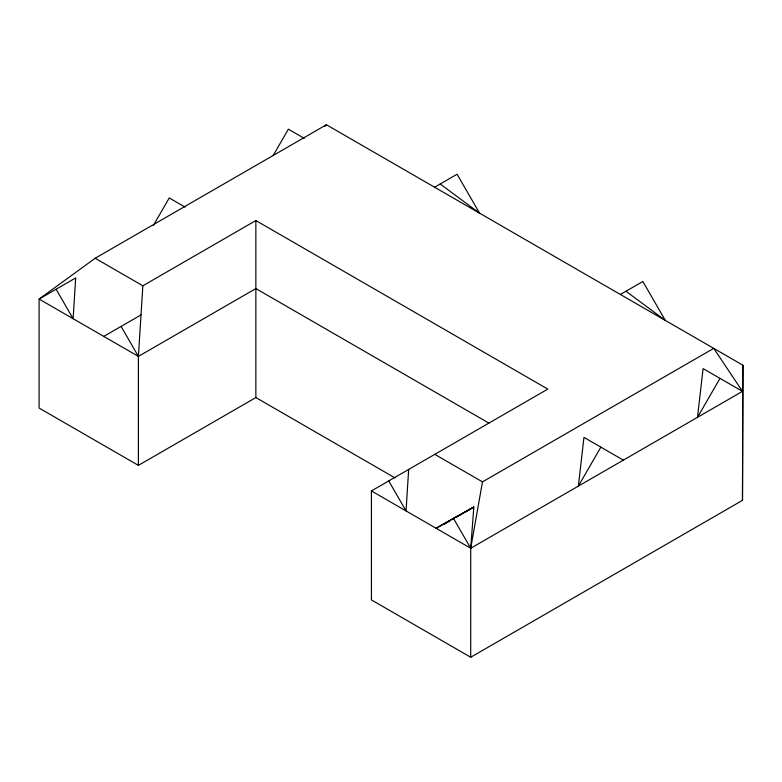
<?xml version="1.0" encoding="UTF-8"?>
<svg xmlns="http://www.w3.org/2000/svg" width="782" height="782" viewBox="0 0 782 782"><rect width="100%" height="100%" fill="white"/><g stroke="black" fill="none" stroke-linecap="round" stroke-linejoin="round"><path stroke-width="1.17" d="M138.394 465.378L138.394 356.397L142.852 285.792L255.861 220.544L547.811 389.104L371.421 490.94L371.421 599.921L470.715 657.251L742.489 500.343L742.9 365.214L326.397 124.749L95.16 258.255L39.1 299.066L39.1 408.057L138.394 465.378L255.861 397.559L395.047 477.919M742.489 500.343L742.9 365.214M408.663 469.435L406.044 510.92L388.732 480.94M371.421 490.94L470.715 548.26L742.489 391.352L713.731 348.371L482.484 481.878L470.715 548.26L470.715 657.251M153.438 225.333L169.244 197.954L185.099 207.113M273.182 155.501L288.372 129.177L304.227 138.326M600.859 447.148L578.367 486.111L583.949 437.392L623.352 460.139M719.997 378.371L697.505 417.334L703.086 368.605L742.489 391.352M324.843 126.498L326.397 124.749M443.922 524.429L450.109 520.841M452.172 519.639L454.234 518.437M456.297 517.244L473.833 507.059L470.715 548.26L453.413 518.28L436.102 528.28L473.833 507.059L453.413 518.28M103.771 336.407L141.014 314.911M56.108 289.252L73.117 318.704L75.688 277.942L39.1 299.066L138.394 356.397L255.861 288.578L488.897 423.111M434.597 187.221L457.089 174.23L479.591 213.193L440.188 183.995M620.361 294.472L642.853 281.481L665.345 320.444L625.942 291.246M95.16 258.255L142.852 285.792M434.792 454.352L482.484 481.878M121.083 326.417L138.394 356.397M255.861 220.544L255.861 397.559"/></g></svg>
